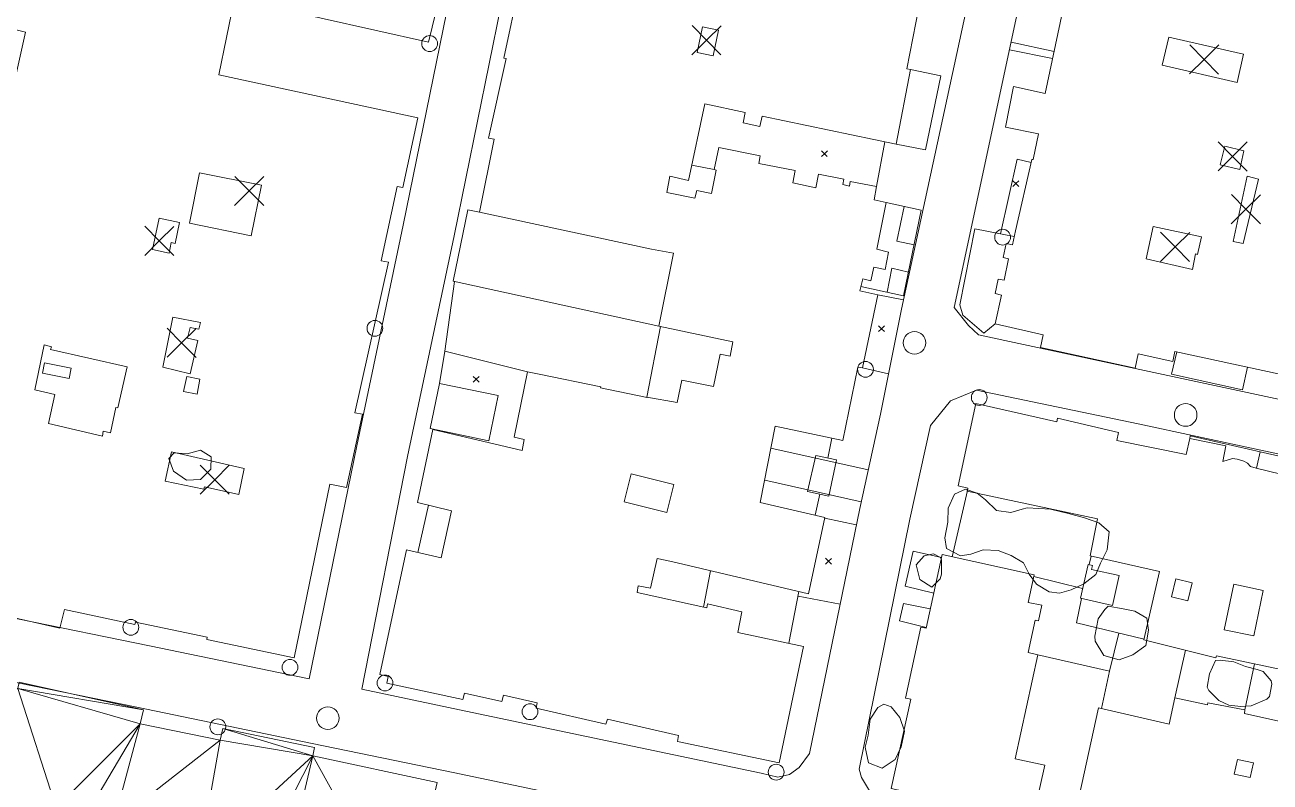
# Model space of a CAD drawing. Header units: metres. Extents: x 4652992 to 4879070, y 2074171 to 2309877.
# Drawn here: x 4653973.1 to 4654094.4, y 2307108.2 to 2307181.8 of the extents above; entities that cross this region are included whole.
import ezdxf

# ---------------------------------------------------------------- set-up
doc = ezdxf.new("R2010")
doc.units = ezdxf.units.M
doc.header["$MEASUREMENT"] = 0
doc.linetypes.add('DGN Style 2', pattern=[66.27138, 39.762828, -26.508552])
for name, color, linetype, lineweight in [('Level 18', 5, 'Continuous', 0), ('Level 30', 5, 'Continuous', 0), ('Level 31', 38, 'Continuous', 0), ('Level 35', 4, 'Continuous', 0), ('Level 36', 1, 'Continuous', 0), ('Level 39', 9, 'Continuous', 0), ('Level 40', 1, 'Continuous', 0), ('Level 45', 9, 'Continuous', 0), ('Level 53', 5, 'Continuous', 0), ('Level 54', 30, 'DGN Style 2', 0), ('Level 61', 4, 'Continuous', 0), ('Level 62', 4, 'Continuous', 0), ('Level 63', 3, 'Continuous', 0)]:
    doc.layers.add(name, color=color, linetype=linetype, lineweight=lineweight)

# ---------------------------------------------------------------- blocks, each defined once
blk = doc.blocks.new('POSTE_1')
at = {"layer": 'Level 61'}
blk.add_circle((-4.7e-05, -1.9e-05, -2.4e-05), 0.770001, dxfattribs=at)
blk = doc.blocks.new('AL_1')
at = {"layer": 'Level 45'}
blk.add_circle((2.1e-05, 1.3e-05, 3e-05), 1.100002, dxfattribs=at)
blk = doc.blocks.new('COTA_11')
at = {"layer": 'Level 63', "ltscale": 0.2}
for p, q in [((-1.408272, 1.419372, 0.00024), (0.000185, -0.00015, 0.00024)), ((1.419707, 1.408307, 0.00024), (0.000185, -0.00015, 0.00024)), ((0.000185, -0.00015, 0.00024), (-1.419337, -1.408607, 0.00024)), ((0.000185, -0.00015, 0.00024), (1.408642, -1.419672, 0.00024))]:
    blk.add_line(p, q, dxfattribs=at)
blk = doc.blocks.new('COTA_3')
at = {"layer": 'Level 63', "ltscale": 0.2}
for p, q in [((-1.408562, 1.419507, 4e-05), (-0.000105, -1.5e-05, 4e-05)), ((1.419417, 1.408442, 4e-05), (-0.000105, -1.5e-05, 4e-05)), ((-0.000105, -1.5e-05, 4e-05), (-1.419627, -1.408472, 4e-05)), ((-0.000105, -1.5e-05, 4e-05), (1.408352, -1.419537, 4e-05))]:
    blk.add_line(p, q, dxfattribs=at)
blk = doc.blocks.new('COTA_7')
at = {"layer": 'Level 63', "ltscale": 0.2}
for p, q in [((-1.408452, 1.419462, 0.000245), (5e-06, -6e-05, 0.000245)), ((1.419527, 1.408397, 0.000245), (5e-06, -6e-05, 0.000245)), ((5e-06, -6e-05, 0.000245), (-1.419517, -1.408517, 0.000245)), ((5e-06, -6e-05, 0.000245), (1.408462, -1.419582, 0.000245))]:
    blk.add_line(p, q, dxfattribs=at)
blk = doc.blocks.new('COTA_10')
at = {"layer": 'Level 39'}
for p, q in [((-1.408444, 1.419518, 3.9e-05), (1.3e-05, -4e-06, 3.9e-05)), ((1.419535, 1.408453, 3.9e-05), (1.3e-05, -4e-06, 3.9e-05)), ((1.3e-05, -4e-06, 3.9e-05), (-1.419509, -1.408461, 3.9e-05)), ((1.3e-05, -4e-06, 3.9e-05), (1.40847, -1.419526, 3.9e-05))]:
    blk.add_line(p, q, dxfattribs=at)
blk = doc.blocks.new('COTA_17')
at = {"layer": 'Level 63', "ltscale": 0.2}
for p, q in [((0.000105, 0.00022, -0.000125), (-1.419417, -1.408237, -0.000125)), ((-1.408352, 1.419742, -0.000125), (0.000105, 0.00022, -0.000125)), ((1.419627, 1.408677, -0.000125), (0.000105, 0.00022, -0.000125)), ((0.000105, 0.00022, -0.000125), (1.408562, -1.419302, -0.000125))]:
    blk.add_line(p, q, dxfattribs=at)
blk = doc.blocks.new('COTA_16')
at = {"layer": 'Level 63', "ltscale": 0.2}
for p, q in [((7e-05, 0.00015, 0.000205), (-1.419452, -1.408307, 0.000205)), ((-1.408387, 1.419672, 0.000205), (7e-05, 0.00015, 0.000205)), ((1.419592, 1.408607, 0.000205), (7e-05, 0.00015, 0.000205)), ((7e-05, 0.00015, 0.000205), (1.408527, -1.419372, 0.000205))]:
    blk.add_line(p, q, dxfattribs=at)

msp = doc.modelspace()

# ---------------------------------------------------------------- linework, layer by layer
at = {"layer": 'Level 18', "color": 30}
msp.add_line((4654058.460503, 2307154.157561, 1406.950612), (4654056.414596, 2307143.931657, 1407.515454), dxfattribs=at)
at = {"layer": 'Level 18', "color": 30, "extrusion": (-0.5885580754528715, 0.1699938871125175, 0.7903805856444024), "elevation": -2345869.560698, "flags": 128}
msp.add_lwpolyline([(-3507997.216737, 3028873.383223), (-3508027.049102, 3028870.832686), (-3508037.46615, 3028870.036919)], dxfattribs=at)
at = {"layer": 'Level 18', "color": 30, "extrusion": (-0.6164632411259154, 0.1752329962651359, 0.7676369385070486), "elevation": -2463689.529355, "flags": 128}
msp.add_lwpolyline([(-3491767.618068, 2953144.745915), (-3491796.179287, 2953142.307879), (-3491806.581288, 2953141.547213)], dxfattribs=at)
at = {"layer": 'Level 18', "color": 30, "extrusion": (0.3824392489012421, 0.4068432845087469, 0.8295895146094775), "elevation": 2719714.034437, "flags": 128}
msp.add_lwpolyline([(-1810848.266043, -4038225.443154), (-1810846.935325, -4038225.443154), (-1810844.732164, -4038225.849658)], dxfattribs=at)
at = {"layer": 'Level 18', "color": 30, "extrusion": (-0.0229946702192465, 0.0554635416122423, 0.9981958929455357), "elevation": 22348.857168, "flags": 128}
msp.add_lwpolyline([(-5182786.747713, -348082.793546), (-5182800.394744, -348102.96984), (-5182805.77494, -348110.672869)], dxfattribs=at)
at = {"layer": 'Level 18', "color": 30, "extrusion": (0.0466349401680491, 0.0403081561807102, 0.9980984094270633), "elevation": 311443.379142, "flags": 128}
msp.add_lwpolyline([(-1297917.679548, -5020098.652029), (-1297902.498859, -5020118.322502), (-1297896.916917, -5020125.825672)], dxfattribs=at)
at = {"layer": 'Level 18', "color": 30, "extrusion": (0.203899792015961, 0.9619605297057708, 0.1818153296728323), "elevation": 3168562.834978, "flags": 128}
msp.add_lwpolyline([(-4074499.288401, -584424.5856), (-4074469.895724, -584424.280515), (-4074459.543562, -584424.280283)], dxfattribs=at)
at = {"layer": 'Level 18', "color": 30}
for points in [[(4654000.781716, 2307118.182965, 1409.798169), (4654005.436827, 2307140.849419, 1408.560669), (4654009.952012, 2307162.316975, 1407.110669), (4654014.497718, 2307184.613778, 1405.798169), (4654018.054255, 2307202.167705, 1405.048169), (4654018.791674, 2307205.830427, 1405.048169), (4654018.145656, 2307206.283963, 1405.176066)], [(4654005.912137, 2307117.190995, 1409.794816), (4654010.37799, 2307139.822403, 1408.551267), (4654014.893923, 2307161.293519, 1407.101267), (4654019.443362, 2307183.608628, 1405.788767), (4654023.001122, 2307201.168594, 1405.038767), (4654023.25175, 2307202.341888, 1405.038767)], [(4654143.561829, 2307134.887631, 1405.651066), (4654119.589317, 2307140.135469, 1406.301066), (4654099.830159, 2307144.388463, 1407.113566), (4654082.584912, 2307148.08511, 1407.451066), (4654065.944187, 2307151.665682, 1407.188566)], [(4654143.561829, 2307134.887631, 1405.651066), (4654142.452073, 2307129.818185, 1405.661496), (4654118.488442, 2307135.064079, 1406.311496), (4654098.740317, 2307139.314698, 1407.123996), (4654081.495246, 2307143.011308, 1407.461496), (4654065.763279, 2307146.289077, 1407.386496), (4654063.239045, 2307145.254474, 1407.500612), (4654061.298366, 2307142.852297, 1407.511043)], [(4654000.781716, 2307118.182965, 1409.798169), (4653985.23253, 2307121.393934, 1409.707088), (4653959.819014, 2307126.607227, 1409.135369), (4653958.387914, 2307127.5186, 1409.135894)], [(4654043.553491, 2307103.045808, 1409.487974), (4654014.80065, 2307109.083662, 1409.787974), (4654001.075499, 2307111.905725, 1409.800474), (4653984.005575, 2307115.430732, 1409.700474), (4653959.877998, 2307120.377008, 1409.587974), (4653957.984548, 2307120.025042, 1409.587974), (4653957.156427, 2307119.659155, 1409.587974), (4653956.253801, 2307118.276955, 1409.636043)], [(4654044.804656, 2307109.003975, 1409.494588), (4654046.416177, 2307108.631807, 1409.494588), (4654047.557605, 2307108.891053, 1409.494588), (4654048.489079, 2307109.566965, 1409.288338), (4654049.496058, 2307110.937357, 1409.189364)], [(4654054.356059, 2307109.408426, 1409.186043), (4654054.568498, 2307108.614108, 1409.186043), (4654055.459872, 2307107.127358, 1409.186043), (4654056.320172, 2307106.577361, 1409.175932)]]:
    msp.add_polyline3d(points, dxfattribs=at)
at = {"layer": 'Level 30', "color": 1}
for points in [[(4654012.405755, 2307180.120606, 1410.867503), (4653996.735004, 2307183.639431, 1411.123753), (4653998.345281, 2307190.791546, 1410.992503), (4653991.895127, 2307192.312522, 1410.861253), (4653995.625029, 2307209.23861, 1410.761253), (4654002.283444, 2307207.728213, 1410.686253), (4654002.138446, 2307207.058686, 1408.636253), (4654009.332448, 2307205.471501, 1408.255003), (4654005.867189, 2307189.190636, 1408.367503), (4654014.147434, 2307187.329348, 1411.067503), (4654012.405755, 2307180.120606, 1410.867503)], [(4653972.935686, 2307188.947408, 1409.030003), (4653974.104524, 2307188.712357, 1411.711253), (4653984.430146, 2307186.607059, 1413.805003), (4653984.388631, 2307186.28242, 1413.811253), (4653993.49599, 2307184.250705, 1414.023753), (4653991.981768, 2307176.959141, 1412.067503), (4654011.377453, 2307172.761583, 1411.705003), (4654009.907096, 2307166.001561, 1411.648753), (4654009.360082, 2307166.081646, 1409.711253), (4654007.78457, 2307158.873369, 1409.661253), (4654008.52363, 2307158.725934, 1412.817503), (4654005.225982, 2307144.078135, 1411.405003), (4654005.975996, 2307143.928172, 1411.367503), (4654004.418437, 2307136.796427, 1411.173753), (4654002.789524, 2307137.137606, 1411.355003), (4653999.317035, 2307120.254839, 1411.873753)], [(4654060.71973, 2307186.518368, 1407.747052), (4654058.967717, 2307177.550662, 1408.940802), (4654059.345024, 2307177.475356, 1408.940802), (4654057.934328, 2307170.222298, 1409.128302), (4654044.883895, 2307172.926367, 1409.340802), (4654044.653712, 2307171.938132, 1409.334552), (4654043.047846, 2307172.273176, 1409.334552), (4654043.236499, 2307173.282542, 1409.334552), (4654039.299874, 2307174.131106, 1409.078302), (4654037.72269, 2307166.661858, 1409.409552), (4654035.917637, 2307167.089042, 1409.409552), (4654035.618034, 2307165.50362, 1410.603302), (4654038.355817, 2307164.942659, 1410.722052), (4654038.532291, 2307165.700306, 1410.722052), (4654039.959246, 2307165.394887, 1416.265802), (4654040.408957, 2307167.67461, 1416.165802), (4654040.23772, 2307167.737176, 1408.997052), (4654040.68134, 2307169.89104, 1408.734552), (4654044.694329, 2307169.07117, 1408.634552), (4654044.558594, 2307168.338852, 1408.590802), (4654048.111215, 2307167.636551, 1408.622052), (4654047.88164, 2307166.451499, 1414.259552), (4654050.113203, 2307165.960819, 1409.147052), (4654050.387048, 2307167.286078, 1408.884552), (4654052.854396, 2307166.810524, 1408.890802), (4654052.742654, 2307166.280928, 1408.890802), (4654053.392953, 2307166.131196, 1408.890802), (4654053.464748, 2307166.589005, 1408.890802), (4654056.028737, 2307166.07963, 1408.903302), (4654055.800746, 2307164.801659, 1413.203302), (4654056.977544, 2307164.519132, 1413.203302), (4654056.050173, 2307159.989259, 1412.184552), (4654057.193905, 2307159.714345, 1411.840802), (4654056.857703, 2307158.021657, 1411.840802), (4654055.75885, 2307158.239961, 1413.059552), (4654055.487563, 2307156.925682, 1413.122052), (4654054.685513, 2307157.121923, 1413.122052), (4654054.414408, 2307155.958003, 1411.109552), (4654056.155887, 2307155.557026, 1411.097052), (4654054.660547, 2307148.43915, 1411.003302), (4654054.206086, 2307148.532221, 1413.140802), (4654052.741255, 2307141.395751, 1412.903302), (4654046.169002, 2307142.772692, 1410.497052), (4654044.713387, 2307135.341626, 1410.540802), (4654051.010586, 2307133.889039, 1414.128302), (4654049.407126, 2307126.473365, 1413.990802)], [(4654049.407126, 2307126.473365, 1413.990802), (4654036.066536, 2307129.597926, 1414.559552), (4654034.68694, 2307129.916327, 1411.309552), (4654034.034061, 2307127.002965, 1411.253302), (4654032.819505, 2307127.2372, 1411.253302), (4654032.724582, 2307126.579489, 1411.634552), (4654039.49521, 2307125.109165, 1411.478302), (4654039.584354, 2307125.493583, 1411.472052), (4654042.92512, 2307124.71089, 1411.265802), (4654042.527561, 2307122.696685, 1415.297052), (4654048.934267, 2307121.345162, 1414.659552), (4654046.565589, 2307110.031358, 1414.447052), (4654036.638679, 2307112.091278, 1414.515802), (4654036.756766, 2307112.700441, 1412.159552), (4654029.834093, 2307114.275201, 1412.247052), (4654029.689034, 2307113.799549, 1417.334552), (4654022.898334, 2307115.343847, 1417.247052), (4654022.997971, 2307115.871432, 1415.122052), (4654019.699881, 2307116.598643, 1414.697052), (4654019.549848, 2307116.002401, 1414.697052), (4654015.903095, 2307116.810129, 1412.340802), (4654015.748002, 2307116.192114, 1412.340802), (4654008.357212, 2307117.784153, 1412.340802), (4654008.482147, 2307118.420602, 1414.209552), (4654007.659133, 2307118.633601, 1414.209552), (4654010.274903, 2307130.75552, 1414.184552), (4654013.651524, 2307129.953058, 1412.003302), (4654014.639114, 2307134.539551, 1416.572052), (4654011.344192, 2307135.346191, 1416.515802), (4654012.817794, 2307142.461457, 1416.278302), (4654021.537763, 2307140.414196, 1413.097052), (4654021.737762, 2307141.472284, 1410.884552), (4654020.764535, 2307141.696839, 1410.434552), (4654022.037758, 2307148.062975, 1410.472052), (4654023.185168, 2307147.844241, 1412.940802), (4654029.175285, 2307146.600157, 1413.309552), (4654029.144038, 2307146.515347, 1415.228302), (4654033.696574, 2307145.579955, 1415.409552), (4654033.679782, 2307145.606834, 1410.540802), (4654036.624074, 2307145.088526, 1410.372052), (4654037.088904, 2307147.235752, 1410.347052), (4654040.162657, 2307146.63006, 1410.340802), (4654040.792921, 2307149.785836, 1410.353302), (4654041.793097, 2307149.578069, 1412.934552), (4654042.052472, 2307150.990534, 1411.059552), (4654034.832542, 2307152.49537, 1410.778302), (4654036.270017, 2307159.617277, 1411.397052), (4654034.131607, 2307159.98415, 1420.290802), (4654017.358818, 2307163.600395, 1419.703302), (4654018.806145, 2307170.707984, 1419.453302), (4654018.252775, 2307170.801124, 1411.540802), (4654019.98522, 2307178.534152, 1411.240802), (4654019.756, 2307178.586986, 1411.240802), (4654021.25327, 2307185.754832, 1411.197052)], [(4654109.126478, 2307144.858446, 1408.689362), (4654085.087153, 2307150.040741, 1409.283112), (4654084.864963, 2307149.069641, 1412.689362), (4654081.491909, 2307149.800852, 1410.326862), (4654081.223072, 2307148.422282, 1410.326862), (4654071.996472, 2307150.444983, 1410.051862), (4654072.241022, 2307151.666509, 1412.920612), (4654067.583772, 2307152.740271, 1412.808112), (4654068.184332, 2307155.517764, 1412.658112), (4654067.580952, 2307155.680112, 1412.614362), (4654067.865901, 2307157.078203, 1412.614362), (4654068.446193, 2307156.967647, 1412.608112), (4654068.86556, 2307159.055022, 1412.564362), (4654068.348155, 2307159.185931, 1412.564362), (4654068.647653, 2307160.545815, 1412.564362), (4654069.261132, 2307160.427607, 1412.733112), (4654069.547044, 2307161.779006, 1412.739362), (4654069.547044, 2307161.779006, 1408.933112), (4654071.164102, 2307168.719351, 1408.583112), (4654071.282525, 2307168.703652, 1408.583112), (4654071.78806, 2307171.217736, 1408.533112), (4654068.581035, 2307171.875548, 1408.008112), (4654069.356378, 2307175.833479, 1408.014362), (4654072.451371, 2307175.143545, 1407.901862), (4654074.13616, 2307183.086444, 1407.776862)], [(4653971.61401, 2307174.108864, 1409.811253), (4653973.173654, 2307181.101832, 1409.486253), (4653971.387428, 2307181.559974, 1409.092503)], [(4653986.196556, 2307163.001008, 1410.436253), (4653985.523129, 2307159.973842, 1410.342503), (4653987.154222, 2307159.609231, 1412.298753), (4653987.362685, 2307160.648982, 1412.255003), (4653987.736806, 2307160.562698, 1412.023753), (4653988.15189, 2307162.584761, 1410.698753), (4653986.196556, 2307163.001008, 1410.436253)], [(4654082.968293, 2307162.196645, 1408.301862), (4654087.67601, 2307161.192832, 1408.914362), (4654087.266643, 2307159.467841, 1409.145612), (4654087.084119, 2307159.533081, 1409.145612), (4654086.780671, 2307158.015443, 1409.145612), (4654082.291885, 2307159.061507, 1408.533112), (4654082.968293, 2307162.196645, 1408.301862)], [(4653989.187098, 2307147.883618, 1410.398753), (4653989.963571, 2307151.106202, 1410.230003), (4653988.943389, 2307151.353156, 1410.192503), (4653989.215042, 2307152.366538, 1410.192503), (4653990.061102, 2307152.217611, 1410.180003), (4653990.212511, 2307152.865339, 1410.148753), (4653987.525503, 2307153.369599, 1410.417503), (4653986.528319, 2307148.508641, 1411.673753), (4653989.187098, 2307147.883618, 1410.398753)], [(4653980.661051, 2307141.799311, 1414.530003), (4653975.393779, 2307143.026486, 1411.042503), (4653976.033807, 2307145.859235, 1410.830003), (4653974.063266, 2307146.302521, 1411.086253), (4653974.971052, 2307150.673027, 1413.611253), (4653975.687536, 2307150.48465, 1415.598753), (4653975.604335, 2307150.22767, 1415.598753), (4653983.062657, 2307148.563854, 1414.617503), (4653982.151739, 2307144.573822, 1414.261253), (4653981.949829, 2307144.597407, 1414.261253), (4653981.451358, 2307142.123245, 1414.498753), (4653980.729763, 2307142.289786, 1414.473753), (4653980.661051, 2307141.799311, 1414.530003)], [(4654096.056886, 2307118.969209, 1410.123399), (4654089.124231, 2307120.430342, 1411.192149), (4654089.067853, 2307120.23364, 1411.192149), (4654082.062643, 2307121.991156, 1411.098399), (4654083.588705, 2307128.652751, 1409.879649), (4654076.831294, 2307130.166624, 1409.898399), (4654077.541918, 2307133.754198, 1410.354649), (4654064.863606, 2307136.460608, 1410.392149), (4654064.931554, 2307136.759499, 1410.392149), (4654063.97621, 2307136.968463, 1410.392149), (4654065.690951, 2307144.972977, 1410.167149), (4654073.598101, 2307143.181945, 1412.360899), (4654073.667553, 2307143.538744, 1412.360899), (4654079.606102, 2307142.167365, 1412.404649), (4654079.418862, 2307141.395022, 1410.135899), (4654086.195393, 2307140.016547, 1410.167149), (4654086.539151, 2307141.579979, 1412.735899), (4654090.035694, 2307140.854086, 1412.710899), (4654089.737756, 2307139.338329, 1414.079649), (4654090.676923, 2307139.622449, 1414.079649), (4654091.152324, 2307139.559271, 1414.079649), (4654091.80702, 2307139.361478, 1414.079649), (4654092.163587, 2307139.185927, 1414.060899), (4654092.449166, 2307138.852002, 1414.048399), (4654093.009182, 2307138.699376, 1414.023399), (4654093.009182, 2307138.699376, 1410.529649), (4654100.201728, 2307136.945204, 1409.848399)], [(4653993.930637, 2307136.144746, 1412.130003), (4653990.583634, 2307136.882589, 1412.123753), (4653990.529817, 2307136.652224, 1411.392503), (4653986.761009, 2307137.418058, 1411.392503), (4653987.38338, 2307140.280337, 1411.311253), (4653994.457453, 2307138.647558, 1411.730003), (4653993.930637, 2307136.144746, 1412.130003)], [(4654062.417558, 2307130.285713, 1410.998399), (4654060.851609, 2307123.120043, 1411.004649), (4654060.346328, 2307123.230465, 1416.517149), (4654058.836629, 2307116.322187, 1416.535899), (4654059.366162, 2307116.206466, 1414.810899), (4654057.471722, 2307107.537645, 1413.923399), (4654068.467625, 2307105.134657, 1413.735899), (4654068.736378, 2307106.364447, 1411.810899), (4654071.520546, 2307105.756009, 1411.517149), (4654072.403745, 2307109.797462, 1411.517149), (4654069.520316, 2307110.427591, 1414.260899), (4654071.731823, 2307120.547289, 1416.673399), (4654070.797542, 2307120.751462, 1410.848399), (4654071.488142, 2307123.911597, 1410.498399), (4654071.792528, 2307123.845078, 1410.467149), (4654072.120854, 2307125.347474, 1410.398399), (4654070.794283, 2307125.637376, 1410.929649), (4654071.381988, 2307128.326673, 1410.885899), (4654062.417558, 2307130.285713, 1410.998399)], [(4653999.317035, 2307120.254839, 1411.873753), (4653990.811366, 2307122.033804, 1412.086253), (4653990.849039, 2307122.245032, 1414.523753), (4653983.868102, 2307123.706624, 1414.492503), (4653983.830429, 2307123.495397, 1414.492503), (4653976.950992, 2307124.945126, 1412.055003), (4653976.506377, 2307123.137905, 1411.867503), (4653962.958503, 2307126.19699, 1411.736253)], [(4654095.920787, 2307099.904366, 1411.273399), (4654084.959256, 2307102.365787, 1411.335899), (4654080.812527, 2307103.463198, 1411.785899), (4654075.314636, 2307104.721166, 1411.810899), (4654077.63084, 2307115.371415, 1411.604649), (4654084.52725, 2307113.802141, 1411.429649), (4654085.086422, 2307116.364433, 1411.310899), (4654088.271238, 2307115.652271, 1411.335899), (4654088.294378, 2307115.856649, 1411.329649), (4654091.892138, 2307115.165638, 1411.329649), (4654091.847362, 2307114.814791, 1412.092149), (4654096.965025, 2307113.679583, 1412.129649)]]:
    msp.add_polyline3d(points, dxfattribs=at)
for points in [[(4654040.644148, 2307181.315672, 1410.509552), (4654040.125757, 2307178.79815, 1410.359552), (4654038.563794, 2307179.119779, 1408.759552), (4654039.082186, 2307181.637301, 1408.353302)], [(4654091.133188, 2307176.215461, 1408.033112), (4654083.854219, 2307177.903673, 1407.895612), (4654084.483781, 2307180.63458, 1407.883112), (4654091.745728, 2307178.973481, 1407.945612)], [(4654091.806233, 2307169.547569, 1407.351862), (4654089.934063, 2307170.013701, 1408.745612), (4654089.501376, 2307168.186595, 1408.914362), (4654091.400741, 2307167.737412, 1407.445612)], [(4653996.139579, 2307166.207277, 1409.092503), (4653990.11569, 2307167.434286, 1409.886253), (4653989.152467, 2307162.517762, 1410.355003), (4653995.156907, 2307161.306811, 1409.436253)], [(4654093.235119, 2307166.804092, 1408.933112), (4654091.72355, 2307160.547852, 1408.964362), (4654090.745403, 2307160.749983, 1408.964362), (4654092.128463, 2307167.105473, 1409.020612)], [(4653989.889551, 2307145.880609, 1411.695628), (4653990.15359, 2307147.356802, 1411.636253), (4653988.876, 2307147.611151, 1411.636253), (4653988.562534, 2307146.146363, 1411.689378)], [(4654018.288129, 2307141.357313, 1409.928302), (4654012.568364, 2307142.537237, 1409.959552), (4654013.47334, 2307146.924171, 1410.097052), (4654019.193299, 2307145.745185, 1410.065832)], [(4654036.296538, 2307137.092244, 1414.072052), (4654035.615636, 2307134.365798, 1414.053302), (4654031.475388, 2307135.399783, 1413.959552), (4654032.155891, 2307138.126329, 1413.978293)], [(4654086.759236, 2307127.540685, 1410.360899), (4654086.329564, 2307125.776957, 1410.698399), (4654084.744472, 2307126.16311, 1412.885899), (4654085.174143, 2307127.926838, 1412.904649)], [(4654093.676961, 2307126.802879, 1409.579649), (4654092.759138, 2307122.364281, 1409.660899), (4654089.886547, 2307122.958282, 1410.667149), (4654090.80437, 2307127.39688, 1409.742149)], [(4654092.407688, 2307108.587413, 1411.404649), (4654090.860657, 2307108.932753, 1411.404649), (4654091.178036, 2307110.354525, 1411.404649), (4654092.725067, 2307110.009185, 1411.404649)]]:
    msp.add_3dface(points, dxfattribs=at)
at = {"layer": 'Level 31'}
msp.add_polyline3d([(4654078.991425, 2307125.343198, 1409.642149), (4654075.890374, 2307126.047194, 1410.167149), (4654076.63526, 2307129.328363, 1410.110899), (4654077.054178, 2307129.233261, 1410.110899), (4654076.966943, 2307128.848994, 1410.048399), (4654079.649075, 2307128.240101, 1409.567149), (4654078.991425, 2307125.343198, 1409.642149)], dxfattribs=at)
for points in [[(4653977.610172, 2307148.411528, 1409.355003), (4653975.019967, 2307148.940346, 1409.348753), (4653974.815137, 2307147.937068, 1409.351878), (4653977.405345, 2307147.408269, 1409.358128)], [(4654052.143672, 2307139.485683, 1410.540802), (4654051.384881, 2307135.958639, 1410.559552), (4654049.324765, 2307136.422315, 1410.559552), (4654050.136027, 2307139.925686, 1410.559552)]]:
    msp.add_3dface(points, dxfattribs=at)
at = {"layer": 'Level 35'}
for p, q in [((4654056.028737, 2307166.07963, 1408.628302), (4654056.842924, 2307170.448438, 1408.628302)), ((4654038.043617, 2307168.181707, 1409.342149), (4654040.23772, 2307167.737176, 1409.342149)), ((4654033.679782, 2307145.606834, 1410.434552), (4654035.007813, 2307152.458839, 1410.434552)), ((4654013.996074, 2307150.057112, 1409.022052), (4654013.47334, 2307146.924171, 1409.022052)), ((4654051.274645, 2307139.676143, 1410.353302), (4654051.691262, 2307141.615733, 1410.353302)), ((4654050.516072, 2307136.154184, 1410.353302), (4654050.043584, 2307134.1121, 1410.353302)), ((4654063.404043, 2307130.070131, 1410.251046), (4654064.873144, 2307136.502563, 1410.126046)), ((4654012.420188, 2307135.082773, 1411.115802), (4654011.37435, 2307130.494234, 1411.115802)), ((4654076.723719, 2307129.308281, 1409.982297), (4654076.927817, 2307130.145, 1409.976047)), ((4654039.170465, 2307125.179687, 1411.290802), (4654039.851232, 2307128.711495, 1411.290802)), ((4654076.101, 2307126.974984, 1410.088546), (4654071.345461, 2307128.15953, 1410.088546)), ((4654048.478987, 2307126.690748, 1411.090802), (4654047.478889, 2307121.652181, 1411.090802)), ((4654078.709422, 2307118.948398, 1410.282296), (4654079.63, 2307122.640471, 1410.107296)), ((4654085.086421, 2307116.364433, 1410.588546), (4654086.125865, 2307120.971747, 1410.294796)), ((4654091.892139, 2307115.165638, 1410.069796), (4654092.826541, 2307119.650039, 1409.844796))]:
    msp.add_line(p, q, dxfattribs=at)
at = {"layer": 'Level 35', "extrusion": (0.0106033451695137, 0.0474161433898196, 0.998818941759342), "elevation": 160151.707232, "flags": 128}
msp.add_lwpolyline([(-4038382.782449, -3263292.623155), (-4038381.058017, -3263292.623155), (-4038381.026546, -3263296.055046)], dxfattribs=at)
at = {"layer": 'Level 35', "extrusion": (0.0139827080549506, 0.060656002780996, 0.9980607863262045), "elevation": 206424.838223, "flags": 128}
msp.add_lwpolyline([(-4016852.668181, -3287176.435033), (-4016851.011864, -3287176.435033), (-4016851.070972, -3287174.050601)], dxfattribs=at)
at = {"layer": 'Level 35', "extrusion": (0.0044084819198182, 0.0177779315099928, 0.9998322411476779), "elevation": 62942.40291, "flags": 128}
msp.add_lwpolyline([(-3961912.10986, -3358890.58854), (-3961903.824617, -3358890.58854), (-3961903.108513, -3358897.413034)], dxfattribs=at)
at = {"layer": 'Level 35', "extrusion": (0.0023471369029263, 0.0142716133047769, 0.9998954005304943), "elevation": 45258.49956, "flags": 128}
msp.add_lwpolyline([(4654083.710874, 2306726.049573), (4654084.098989, 2306727.73747), (4654077.240804, 2306729.303432)], dxfattribs=at)
at = {"layer": 'Level 35', "extrusion": (-0.0325341874239996, 0.0068497051255108, 0.9994471512733195), "elevation": -134204.251399, "flags": 128}
msp.add_lwpolyline([(-3216471.791654, 4076713.445785), (-3216472.001244, 4076706.678345), (-3216474.431015, 4076706.678345)], dxfattribs=at)
at = {"layer": 'Level 35', "extrusion": (0.0163455932229725, 0.0205335954494104, 0.9996555371927417), "elevation": 124856.94605, "flags": 128}
msp.add_lwpolyline([(-2204354.388133, -4701959.524327), (-2204360.843046, -4701962.620139), (-2204362.512615, -4701959.286188)], dxfattribs=at)
at = {"layer": 'Level 35'}
for points in [[(4654059.345024, 2307177.475356, 1406.865802), (4654062.300971, 2307176.864132, 1406.828302), (4654060.792546, 2307169.645272, 1406.978302), (4654057.934667, 2307170.22404, 1406.978302)], [(4654034.832542, 2307152.49537, 1410.434552), (4654014.798732, 2307156.883902, 1410.272052), (4654016.251467, 2307163.836175, 1409.984552), (4654017.358818, 2307163.600395, 1409.984552)], [(4654056.977544, 2307164.519132, 1407.953302), (4654060.392955, 2307163.778749, 1407.953302), (4654058.672896, 2307155.445972, 1408.365802), (4654054.507647, 2307156.3583, 1408.453302)], [(4654092.137568, 2307148.520842, 1407.912091), (4654091.66222, 2307146.304687, 1407.980841), (4654084.736954, 2307147.819951, 1407.968341), (4654085.265394, 2307150.002316, 1407.968341)], [(4654093.036861, 2307138.692625, 1408.901046), (4654093.368919, 2307140.287176, 1408.769796), (4654086.560252, 2307141.834107, 1408.769796), (4654086.539151, 2307141.579979, 1408.769796)]]:
    msp.add_polyline3d(points, dxfattribs=at)
at = {"layer": 'Level 36', "flags": 128}
for points, elevation in [([(4654061.598495, 2307126.537737), (4654058.807095, 2307127.216661), (4654059.581976, 2307130.619028), (4654062.357225, 2307130.009634)], 1409.382296), ([(4654061.265667, 2307125.014742), (4654058.65821, 2307125.535322), (4654058.275152, 2307123.827434), (4654060.869344, 2307123.201196)], 1409.551046)]:
    msp.add_lwpolyline(points, dxfattribs=dict(at, elevation=elevation))
at = {"layer": 'Level 36'}
msp.add_polyline3d([(4654069.431258, 2307161.231728, 1407.749591), (4654065.595995, 2307161.976288, 1407.699591), (4654064.129785, 2307154.577149, 1408.068341), (4654064.445587, 2307153.574983, 1408.155841), (4654066.490221, 2307151.83745, 1408.293341), (4654067.583772, 2307152.740271, 1408.293341)], dxfattribs=at)
at = {"layer": 'Level 40', "color": 3}
for points in [[(4653988.920916, 2307140.072133, 1411.858128), (4653990.201371, 2307140.447274, 1411.864378), (4653991.243331, 2307139.802123, 1411.920628), (4653991.226776, 2307138.59186, 1411.983128), (4653990.213649, 2307137.576891, 1412.108128), (4653988.837621, 2307137.535998, 1412.183128), (4653987.565298, 2307138.384626, 1412.183128), (4653987.115978, 2307139.633024, 1412.151878), (4653987.640857, 2307140.194096, 1412.108128), (4653988.920916, 2307140.072133, 1411.858128)], [(4654072.979781, 2307134.70462, 1412.298709), (4654074.715883, 2307134.280961, 1412.436209), (4654076.265505, 2307133.85398, 1412.598709), (4654077.684612, 2307133.364428, 1412.648709), (4654078.688504, 2307132.484094, 1412.561209), (4654078.495812, 2307130.744475, 1412.436209), (4654077.850333, 2307129.456852, 1412.373709), (4654077.382803, 2307128.336707, 1412.398709), (4654076.203181, 2307127.450339, 1412.223709), (4654074.974301, 2307126.85337, 1412.173709), (4654073.833483, 2307126.537294, 1412.098709), (4654072.838318, 2307126.651013, 1412.061209), (4654071.595435, 2307127.40112, 1411.861209), (4654070.891577, 2307128.374429, 1411.598709), (4654070.355511, 2307129.47122, 1411.098709), (4654069.151629, 2307130.18916, 1410.873709), (4654067.874921, 2307130.692203, 1410.661209), (4654066.403401, 2307130.753621, 1410.461209), (4654065.21515, 2307130.332638, 1410.386209), (4654064.203123, 2307130.17221, 1410.386209), (4654062.829724, 2307130.859746, 1410.123709), (4654062.678499, 2307131.9141, 1410.023709), (4654062.984844, 2307133.442143, 1410.011209), (4654062.99796, 2307134.806132, 1410.023709), (4654063.609516, 2307136.14792, 1410.023709), (4654064.697723, 2307136.638321, 1410.023709), (4654065.818423, 2307136.263946, 1410.023709), (4654066.642541, 2307135.610441, 1410.023709), (4654067.704122, 2307134.57778, 1410.336209), (4654069.12313, 2307134.389458, 1410.661209), (4654070.214789, 2307134.693704, 1410.836209), (4654070.68434, 2307134.817084, 1410.936209), (4654072.979781, 2307134.70462, 1412.298709)], [(4654059.88527, 2307129.280052, 1409.404959), (4654060.252233, 2307127.848116, 1409.573709), (4654061.409312, 2307127.116553, 1409.736209), (4654062.222371, 2307127.916161, 1409.704959), (4654062.362564, 2307128.371613, 1409.661209), (4654062.34562, 2307129.757627, 1409.529959), (4654062.261522, 2307129.997704, 1409.517459), (4654061.567442, 2307130.366918, 1409.423709), (4654060.669447, 2307130.15601, 1409.404959), (4654059.88527, 2307129.280052, 1409.404959)], [(4654080.041967, 2307125.011678, 1411.611209), (4654081.167529, 2307124.775035, 1411.761209), (4654082.333877, 2307124.113104, 1412.023709), (4654082.503499, 2307122.941854, 1412.086209), (4654082.328387, 2307121.780846, 1412.111209), (4654082.247466, 2307121.429852, 1412.098709), (4654081.00085, 2307120.53922, 1412.048709), (4654079.65939, 2307120.040143, 1411.948709), (4654078.158587, 2307120.455797, 1411.923709), (4654077.328106, 2307121.871972, 1411.736209), (4654077.302491, 2307122.363071, 1411.723709), (4654077.615897, 2307124.023562, 1411.623709), (4654078.265988, 2307124.936334, 1411.548709), (4654078.598702, 2307125.275429, 1411.548709), (4654080.041967, 2307125.011678, 1411.611209)], [(4654088.460648, 2307118.692803, 1410.611209), (4654089.033508, 2307119.973555, 1410.586209), (4654089.482405, 2307120.008939, 1410.586209), (4654090.817521, 2307119.862966, 1410.586209), (4654091.966629, 2307119.412472, 1410.586209), (4654093.102024, 2307119.104121, 1410.573709), (4654093.681635, 2307118.90087, 1410.498709), (4654094.45007, 2307118.005473, 1410.411209), (4654094.533467, 2307117.661942, 1410.411209), (4654094.282387, 2307116.469073, 1410.398709), (4654094.018378, 2307116.228879, 1410.398709), (4654092.501189, 2307115.582995, 1410.473709), (4654091.510221, 2307115.510567, 1410.561209), (4654090.334366, 2307115.642949, 1410.661209), (4654089.344519, 2307116.079853, 1410.598709), (4654088.387938, 2307117.064996, 1410.598709), (4654088.233396, 2307117.401783, 1410.598709), (4654088.460648, 2307118.692803, 1410.611209)], [(4654055.404171, 2307114.2638, 1410.136209), (4654055.209591, 2307112.719095, 1410.254959), (4654054.914989, 2307111.545575, 1410.429959), (4654055.252299, 2307110.040518, 1410.704959), (4654056.593345, 2307109.510456, 1411.123709), (4654057.830332, 2307110.338776, 1411.329959), (4654058.420156, 2307111.583376, 1411.342459), (4654058.769118, 2307113.09244, 1411.123709), (4654058.313862, 2307114.439077, 1410.879959), (4654057.447116, 2307115.463001, 1410.698709), (4654056.744785, 2307115.741177, 1410.479959), (4654056.144122, 2307115.404122, 1410.348709), (4654055.404171, 2307114.2638, 1410.136209)]]:
    msp.add_polyline3d(points, dxfattribs=at)
at = {"layer": 'Level 53', "color": 212}
for p, q in [((4654045.751431, 2307140.640948, 1408.083998), (4654055.220743, 2307138.529843, 1407.788096)), ((4654054.532135, 2307135.414105, 1407.945356), (4654045.139522, 2307137.517088, 1408.083998))]:
    msp.add_line(p, q, dxfattribs=at)
at = {"layer": 'Level 54'}
for p, q in [((4654068.983515, 2307179.401617, 1405.561829), (4654073.171484, 2307178.5385, 1405.561829)), ((4654073.315351, 2307179.216761, 1405.561829), (4654069.13778, 2307180.120036, 1405.521716))]:
    msp.add_line(p, q, dxfattribs=at)
at = {"layer": 'Level 62'}
for p, q in [((4654056.155887, 2307155.557026, 1407.297521), (4654058.656765, 2307155.061908, 1406.902254)), ((4654054.660547, 2307148.43915, 1407.714106), (4654057.203966, 2307147.877102, 1407.297521)), ((4654050.99549, 2307133.819222, 1408.551263), (4654054.062025, 2307133.17394, 1408.058999)), ((4654048.391905, 2307126.252023, 1408.734553), (4654052.477526, 2307125.45732, 1408.451262))]:
    msp.add_line(p, q, dxfattribs=at)
at = {"layer": 'Level 62', "extrusion": (0.0068182190515539, 0.0303541173658201, 0.9995159525729977), "elevation": 103170.318868, "flags": 128}
msp.add_lwpolyline([(-4035279.696552, -3269437.195584), (-4035279.686177, -3269444.628776), (-4035281.109133, -3269444.628776)], dxfattribs=at)

# ---------------------------------------------------------------- block references
at = {"layer": 'Level 39'}
for p in [(4654039.47525, 2307180.32425, 1406.73635), (4654087.932, 2307178.44945, 1405.93425), (4654090.70505, 2307169.0186, 1405.23425), (4653994.95225, 2307165.6585, 1407.03505), (4654091.9948, 2307163.88355, 1407.02175), (4653986.19835, 2307160.79885, 1407.52255), (4654085.10325, 2307160.2142, 1406.50925), (4653988.37185, 2307150.88145, 1407.94755), (4653991.59405, 2307137.5679, 1409.46005)]:
    msp.add_blockref('COTA_10', p, dxfattribs=at)
at = {"layer": 'Level 45'}
for p in [(4654059.72875, 2307150.88395, 1407.20335), (4654086.12765, 2307143.86625, 1407.33625), (4654002.60375, 2307114.36545, 1409.68625)]:
    msp.add_blockref('AL_1', p, dxfattribs=at)
at = {"layer": 'Level 61'}
for p in [(4654012.51675, 2307179.99505, 1406.07375), (4654068.30635, 2307161.15635, 1406.90325), (4654007.19075, 2307152.29565, 1407.76005), (4654054.95035, 2307148.30625, 1407.65325), (4654066.03245, 2307145.56385, 1407.56355), (4653983.42945, 2307123.20775, 1409.67375), (4653998.92435, 2307119.31125, 1409.77375), (4654008.17185, 2307117.79615, 1409.84215), (4654022.2945, 2307114.99825, 1409.90465), (4653991.89425, 2307113.52955, 1409.73625), (4654046.25385, 2307109.11805, 1409.60465)]:
    msp.add_blockref('POSTE_1', p, dxfattribs=at)
at = {"layer": 'Level 63', "ltscale": 0.2, "xscale": 0.2, "yscale": 0.2, "zscale": 0.2}
for name, p in [('COTA_17', (4654050.9577, 2307169.28505, 1406.38635)), ('COTA_7', (4654069.5952, 2307166.37095, 1406.46205)), ('COTA_3', (4654056.51525, 2307152.25395, 1407.17725)), ('COTA_16', (4654017.0437, 2307147.33525, 1408.01575)), ('COTA_11', (4654051.35675, 2307129.6354, 1408.50895))]:
    msp.add_blockref(name, p, dxfattribs=at)

# ---------------------------------------------------------------- meshes
at = {"layer": 'Level 30', "color": 1}
mesh = msp.add_polyface(dxfattribs=at)
corners = [(4653973.629615, 2307091.963497, 1413.495628), (4653965.579466, 2307093.801494, 1415.483128), (4653965.657328, 2307094.142519, 1415.483128), (4653953.393215, 2307096.94264, 1415.426878), (4653953.393215, 2307096.94264, 1413.220628), (4653952.101894, 2307097.290228, 1413.108128), (4653953.622027, 2307103.948183, 1412.901878), (4653955.237413, 2307103.57936, 1415.439378), (4653956.766775, 2307110.277737, 1415.376878), (4653956.24718, 2307110.39637, 1415.376878), (4653958.468323, 2307120.124644, 1415.370628), (4653972.428096, 2307117.245076, 1412.945628), (4653972.563418, 2307117.872481, 1412.945628), (4653984.665067, 2307115.192472, 1412.689378), (4653984.333288, 2307113.824674, 1412.064378), (4653992.123032, 2307112.233189, 1413.095628), (4653992.36801, 2307113.378373, 1412.839378), (4654001.317815, 2307111.50735, 1412.920628), (4654001.149832, 2307110.691046, 1412.920628), (4654013.241675, 2307108.117302, 1412.689378), (4654010.136713, 2307094.459489, 1412.664378), (4654010.312204, 2307094.418949, 1414.070628), (4654008.468983, 2307086.940763, 1414.095628), (4653996.262785, 2307089.668034, 1414.014378), (4653997.707474, 2307096.03651, 1413.801878), (4653994.190654, 2307096.76803, 1413.645628), (4653994.281643, 2307097.255455, 1414.783128), (4653989.691803, 2307098.292628, 1414.895628), (4653990.057381, 2307100.496172, 1412.151878), (4653981.415847, 2307102.399982, 1412.883128), (4653981.739441, 2307104.127892, 1418.064378), (4653979.052233, 2307104.748656, 1418.333128), (4653979.062958, 2307104.942622, 1418.333128), (4653976.161519, 2307105.635986, 1415.345628), (4653975.314822, 2307101.821809, 1415.214378), (4653977.316869, 2307101.336212, 1414.983128), (4653976.87311, 2307099.243172, 1413.870628), (4653980.701712, 2307098.312516, 1413.664378), (4653979.971886, 2307095.442007, 1413.245628), (4653975.346576, 2307096.475819, 1413.233128), (4653975.326044, 2307096.388117, 1413.233128), (4653974.59701, 2307096.533418, 1413.233128)]
mesh.append_faces([[corners[k] for k in face] for face in [(7, 5, 6), (41, 39, 40), (4, 2, 3), (2, 0, 1), (13, 11, 12), (10, 8, 9), (18, 16, 17), (20, 18, 19), (32, 30, 31), (30, 28, 29), (28, 26, 27), (22, 20, 21), (26, 24, 25), (24, 22, 23), (36, 34, 35), (38, 36, 37)]], dxfattribs={"vtx0": -1, "color": 1})
mesh.append_faces([[corners[k] for k in face] for face in [(5, 7, 4), (16, 18, 15), (15, 30, 14), (34, 8, 33), (8, 34, 7)]], dxfattribs={"vtx0": -1, "vtx1": -1, "color": 1})
mesh.append_faces([[corners[k] for k in face] for face in [(34, 2, 7), (2, 34, 41), (39, 41, 36), (4, 7, 2), (11, 14, 33), (11, 33, 8), (15, 18, 28), (24, 18, 20), (18, 24, 26), (30, 15, 28), (32, 14, 30), (18, 26, 28), (24, 20, 22), (41, 34, 36)]], dxfattribs={"vtx0": -1, "vtx1": -1, "vtx2": -1, "color": 1})
mesh.append_faces([[corners[k] for k in face] for face in [(2, 41, 0), (11, 13, 14), (8, 10, 11), (14, 32, 33), (36, 38, 39)]], dxfattribs={"vtx0": -1, "vtx2": -1, "color": 1})

doc.saveas('drawing.dxf')
